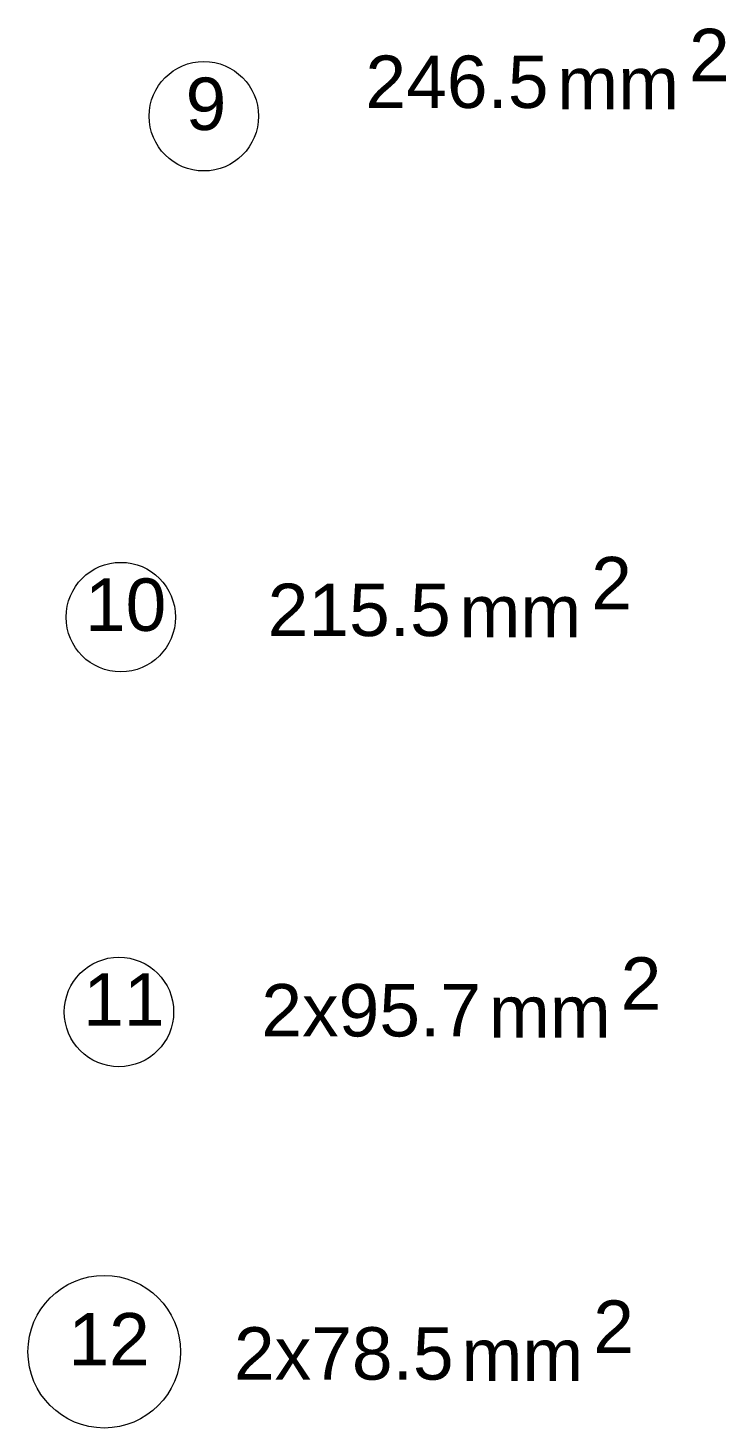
# Model space of a CAD drawing. Header units: millimetres. Extents: x 1526 to 31626, y -4643 to 9189.
# Drawn here: x 21651.4 to 21811.3, y -1830.4 to -1509.8 of the extents above; entities that cross this region are included whole.
import ezdxf

# ---------------------------------------------------------------- set-up
doc = ezdxf.new("R2010")
doc.units = ezdxf.units.MM
doc.layers.add('тонкая', color=7, linetype='Continuous', lineweight=20)
doc.layers.add('тонкий', color=7, linetype='Continuous', lineweight=20)
doc.styles.add('s1v4', font='arial.ttf', dxfattribs={"height": 4})

msp = doc.modelspace()

# ---------------------------------------------------------------- linework, layer by layer
at = {"layer": 'тонкая'}
for centre, radius in [((21691.66889, -1530.02155), 12.53226), ((21672.63674, -1644.70083), 12.53226), ((21672.22556, -1735.10822), 12.53226), ((21668.84588, -1812.89637), 17.47322)]:
    msp.add_circle(centre, radius, dxfattribs=at)

# ---------------------------------------------------------------- texts
at = {"layer": 'тонкая', "style": 's1v4'}
for s, p in [('2', (21802.86501, -1521.9959)), ('246.5', (21728.71979, -1528.12774)), ('mm', (21772.65511, -1528.42954)), ('2', (21780.45328, -1642.91943)), ('215.5', (21706.30805, -1649.05127)), ('mm', (21750.24338, -1649.35307)), ('2', (21787.2015, -1734.5903)), ('2x95.7', (21704.86183, -1740.72213)), ('mm', (21756.9916, -1741.02393)), ('2', (21780.91968, -1813.16508)), ('2x78.5', (21698.58001, -1819.29692)), ('mm', (21750.70978, -1819.59872))]:
    msp.add_text(s, height=12, dxfattribs=at).set_placement(p)
at = {"layer": 'тонкий', "style": 's1v4'}
for s, p in [('9', (21687.50584, -1533.17198)), ('10', (21664.42752, -1647.85127)), ('11', (21664.01634, -1738.25866)), ('12', (21660.63665, -1816.0468))]:
    msp.add_text(s, height=12, dxfattribs=at).set_placement(p)

doc.saveas('drawing.dxf')
